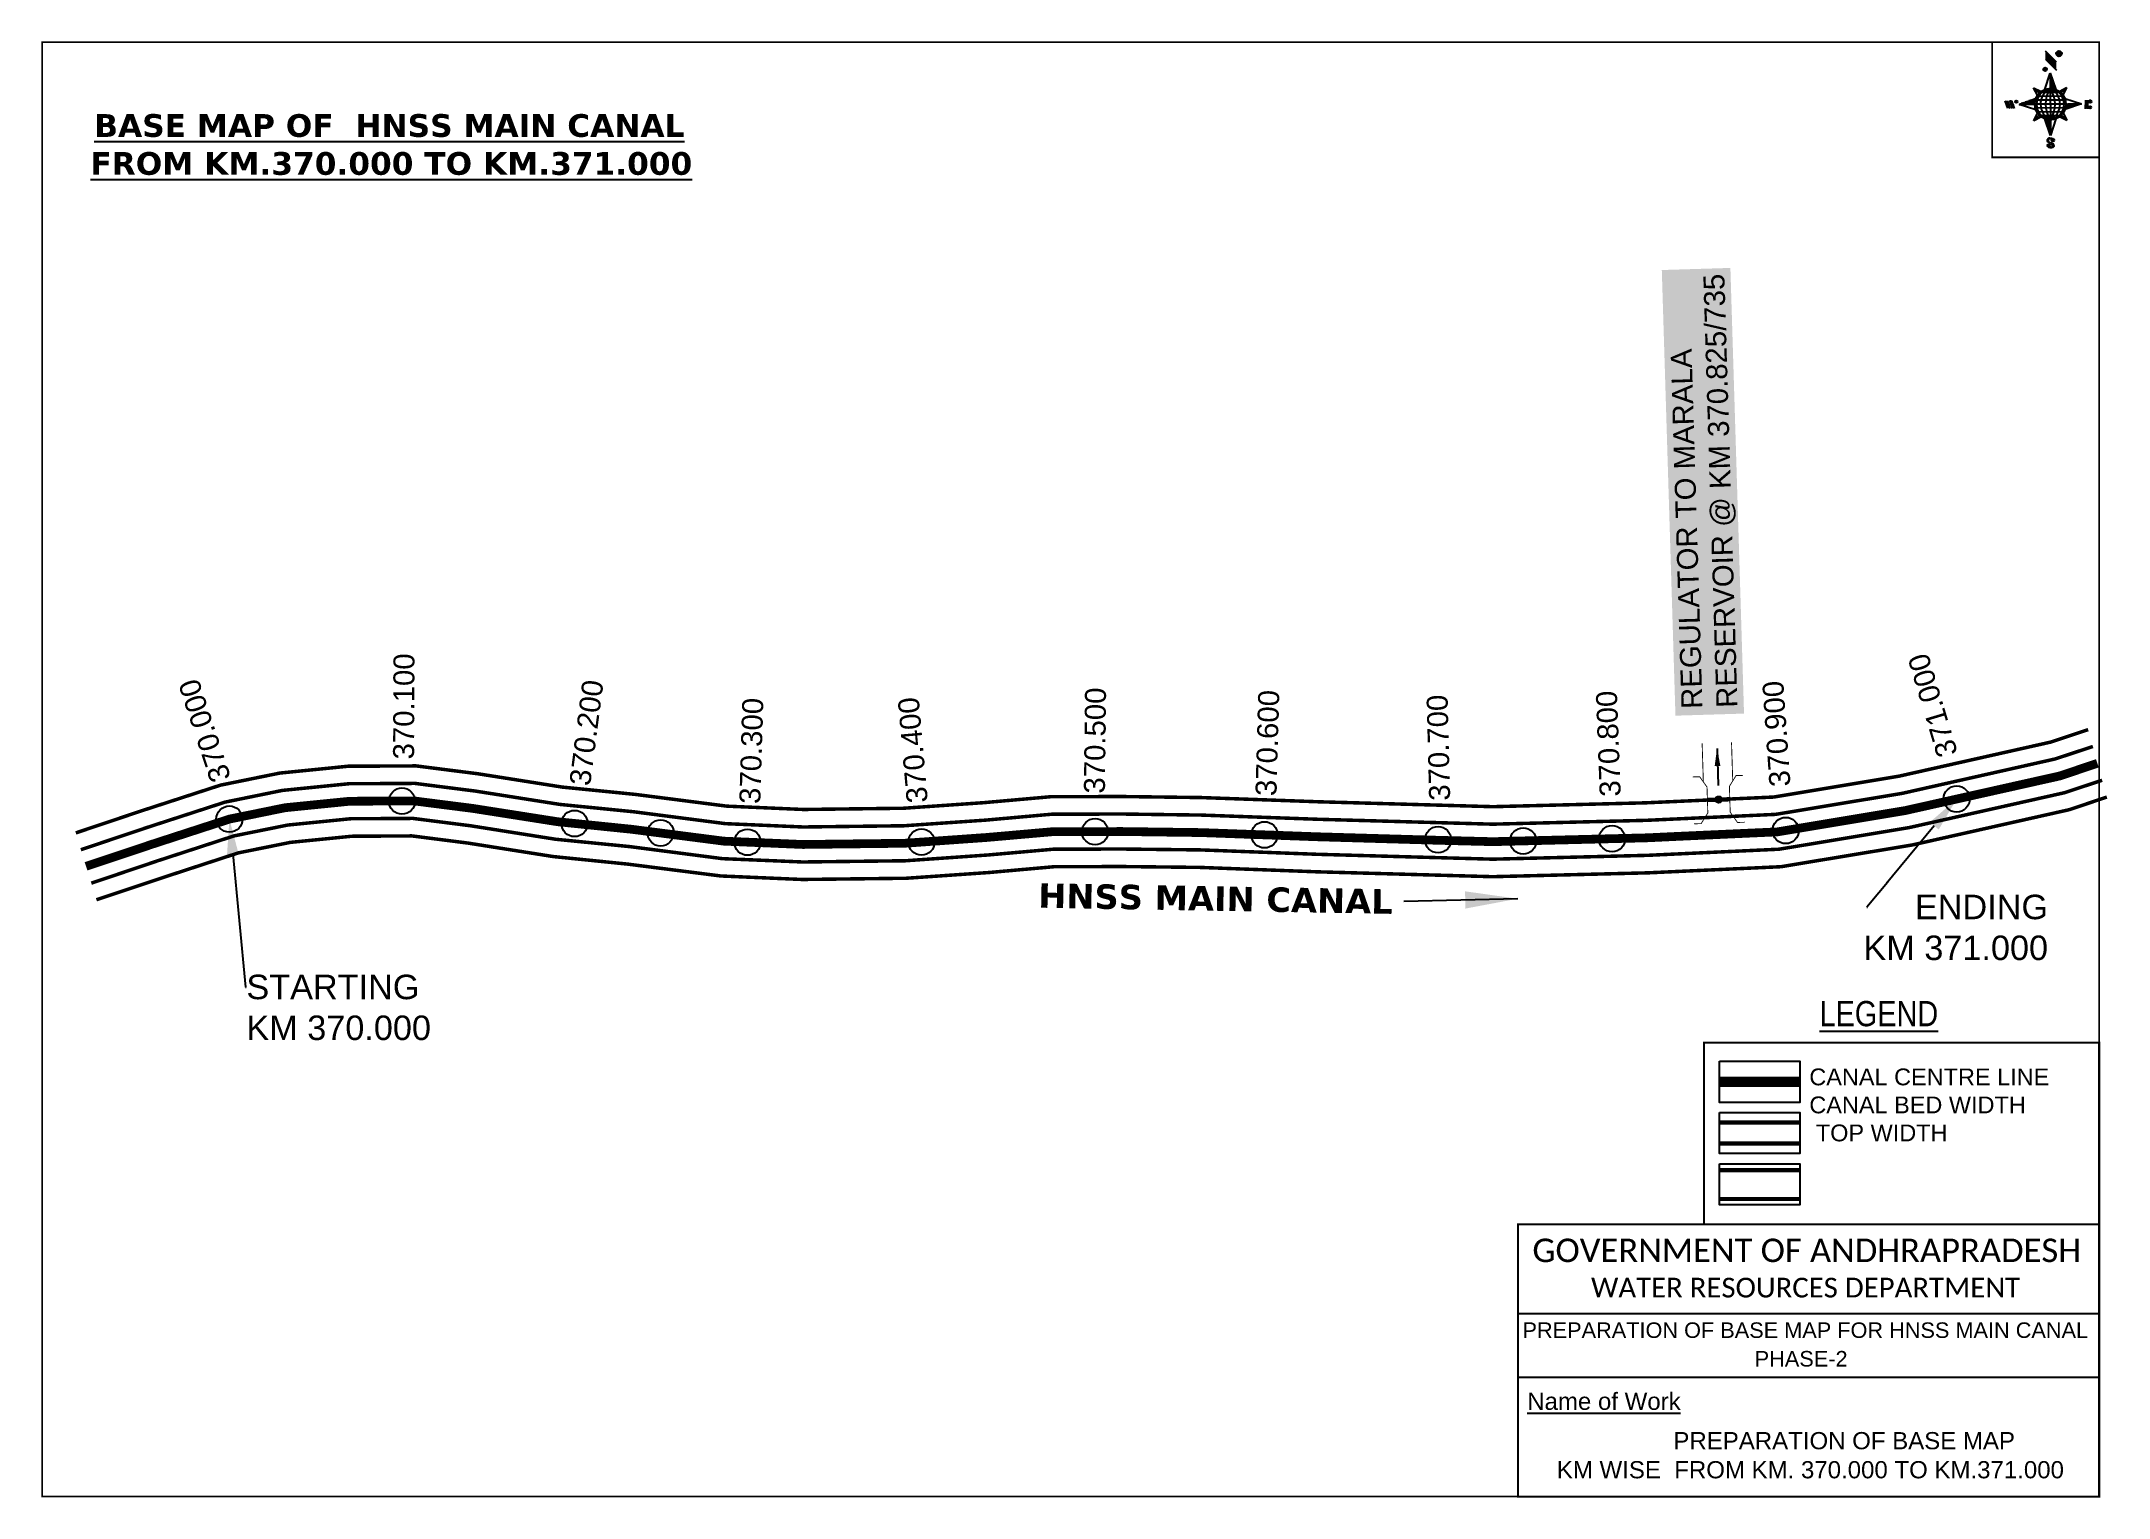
# Model space of a CAD drawing. Header units: inches. Extents: x 815638 to 816820, y 1581149 to 1581981.
import ezdxf
from ezdxf import colors
from ezdxf.entities.mleader import LeaderData, LeaderLine
from ezdxf.enums import TextEntityAlignment as Align
from ezdxf.math import Vec2, Vec3

# ---------------------------------------------------------------- set-up
doc = ezdxf.new("R2010")
doc.units = ezdxf.units.IN
doc.header["$LTSCALE"] = 15
doc.header["$MEASUREMENT"] = 0
doc.header["$PDMODE"] = 32
doc.header["$PDSIZE"] = 15
doc.linetypes.add('HIDDEN2', pattern=[0.1875, 0.125, -0.0625])
for name, color, linetype in [('AQUADUCT', 1, 'Continuous'), ('bord', 1, 'Continuous'), ('CANAL1', 7, 'Continuous'), ('CSMark', 72, 'Continuous'), ('DCBMS', 232, 'Continuous'), ('PAGE', 7, 'Continuous'), ('STRUCTURE', 5, 'Continuous'), ('TEXT', 6, 'Continuous')]:
    doc.layers.add(name, color=color, linetype=linetype)
doc.styles.add('ARIALN', font='ARIALN_1.TTF')
doc.styles.get("Standard").update_dxf_attribs({"font": 'ARIAL_1.TTF'})
doc.dimstyles.get("Standard").update_dxf_attribs({"dimtxt": 20, "dimasz": 0.18, "dimexe": 0.18, "dimexo": 0.0625, "dimgap": 0.09, "dimtad": 0, "dimtih": 1, "dimtoh": 1, "dimdec": 4, "dimzin": 0, "dimdsep": 46, "dimtxsty": 'Standard', "dimcen": 0.09, "dimadec": 0, "dimazin": 0, "dimtfac": 1, "dimtdec": 4, "dimtofl": 0, "dimtmove": 0, "dimatfit": 3, "dimfxl": 0, "dimtolj": 1, "dimtzin": 0, "dimarcsym": 0})
pattern_1 = [(267.297113149, (-8720374.938, 50637915.138), (10.5367255337, -0.497431438), [])]
pattern_2 = [(357.297113149, (-8720374.938, 50637915.138), (0.497431438, 10.5367255337), [])]

# ---------------------------------------------------------------- blocks, each defined once
blk = doc.blocks.new('*X26')
at = {"color": 0, "linetype": 'Continuous'}
for p, q in [((6321.6, 240.5), (6322.3, 241.2)), ((6321.6, 240.3), (6322.3, 241)), ((6321.6, 240.1), (6322.3, 240.8)), ((6321.6, 239.9), (6322.4, 240.7)), ((6321.6, 239.8), (6322.4, 240.6)), ((6321.6, 239.6), (6322.5, 240.5)), ((6321.6, 239.4), (6322.5, 240.3)), ((6321.6, 239.2), (6322.6, 240.2)), ((6321.7, 239.1), (6322.6, 240.1)), ((6321.8, 240.8), (6322.4, 241.4)), ((6321.8, 239), (6322.7, 240)), ((6321.8, 239), (6322.8, 239.9)), ((6321.9, 238.9), (6322.9, 239.8)), ((6322, 238.8), (6323, 239.7)), ((6322.1, 241.3), (6322.4, 241.6)), ((6322.1, 238.7), (6323.1, 239.6)), ((6322.2, 238.6), (6323.1, 239.6)), ((6322.3, 238.5), (6323.2, 239.5)), ((6322.4, 238.5), (6323.3, 239.4)), ((6322.5, 238.4), (6323.4, 239.3)), ((6322.7, 238.4), (6323.6, 239.3)), ((6322.8, 238.3), (6323.7, 239.2)), ((6322.9, 238.3), (6323.8, 239.1)), ((6323.1, 238.2), (6323.9, 239.1)), ((6323.2, 238.2), (6324, 239)), ((6323.3, 238.2), (6324.2, 239)), ((6323.5, 238.1), (6324.3, 238.9)), ((6323.7, 238.1), (6324.4, 238.9)), ((6323.8, 238.1), (6324.6, 238.8)), ((6324.1, 238.2), (6324.7, 238.8)), ((6324.3, 238.3), (6324.9, 238.8)), ((6324.6, 238.3), (6325.1, 238.8)), ((6324.8, 238.4), (6325.2, 238.8)), ((6325.1, 238.5), (6325.4, 238.8)), ((6325.4, 238.6), (6325.6, 238.8))]:
    blk.add_line(p, q, dxfattribs=at)
blk = doc.blocks.new('*X25')
at = {"color": 0, "linetype": 'Continuous'}
for p, q in [((6324.4, 240.3), (6324.5, 240.4)), ((6324.6, 240.3), (6324.8, 240.5)), ((6324.7, 240.2), (6325, 240.5)), ((6324.8, 240.2), (6325.2, 240.6)), ((6325, 240.1), (6325.5, 240.6)), ((6325.1, 240.1), (6325.6, 240.6)), ((6325.2, 240), (6325.8, 240.6)), ((6325.3, 240), (6326, 240.6)), ((6325.4, 239.9), (6326.1, 240.6)), ((6325.5, 239.8), (6326.2, 240.5)), ((6325.6, 239.8), (6326.3, 240.5)), ((6325.7, 239.7), (6326.5, 240.4)), ((6325.9, 239.6), (6326.6, 240.3)), ((6326, 239.5), (6326.7, 240.3)), ((6326, 239.4), (6326.8, 240.2)), ((6326.1, 239.3), (6327, 240.2)), ((6326.2, 239.3), (6327.1, 240.1)), ((6326.3, 239.2), (6327.1, 240)), ((6326.4, 239.1), (6327.2, 239.9)), ((6326.5, 239), (6327.3, 239.8)), ((6326.5, 238.9), (6327.4, 239.7)), ((6326.6, 238.8), (6327.5, 239.6)), ((6326.7, 238.7), (6327.5, 239.5)), ((6326.8, 238.6), (6327.6, 239.4)), ((6326.8, 238.5), (6327.7, 239.3)), ((6326.8, 236.5), (6327.4, 237)), ((6326.9, 238.3), (6327.8, 239.2)), ((6326.9, 238.2), (6327.9, 239.1)), ((6326.9, 236.8), (6327.6, 237.4)), ((6327, 238.1), (6327.8, 239)), ((6327, 237.9), (6327.8, 238.8)), ((6327, 237.8), (6327.8, 238.6)), ((6327, 237.6), (6327.8, 238.4)), ((6327, 237.4), (6327.8, 238.2)), ((6327, 237.3), (6327.8, 238)), ((6327, 237.1), (6327.8, 237.9))]:
    blk.add_line(p, q, dxfattribs=at)
blk = doc.blocks.new('H')
at = {"layer": 'bord', "extrusion": (0.000427885, 0.004792, 0.999988)}
h = blk.add_hatch(dxfattribs=at)
h.set_pattern_fill('LINE', color=8, scale=84.387686, angle=-2.7029, style=0)
h.set_pattern_definition(pattern_2)
h.paths.add_polyline_path([(-492, 786, -0.090992), (-448, 775), (-486, 912)])
h = blk.add_hatch(dxfattribs=at)
h.set_pattern_fill('LINE', color=8, scale=84.387686, angle=-92.7029, style=0)
h.set_pattern_definition(pattern_1)
h.paths.add_polyline_path([(-625, 665, -0.090992), (-615, 710), (-751, 671)])
h = blk.add_hatch(dxfattribs=at)
h.set_pattern_fill('LINE', color=8, scale=84.387686, angle=-2.7029, style=0)
h.set_pattern_definition(pattern_2)
h.paths.add_polyline_path([(-504, 533, -0.090992), (-549, 543), (-510, 406)])
h = blk.add_hatch(dxfattribs=at)
h.set_pattern_fill('LINE', color=8, scale=84.387686, angle=-92.7029, style=0)
h.set_pattern_definition(pattern_1)
h.paths.add_polyline_path([(-246, 647), (-372, 653, -0.090992), (-382, 609)])
for p, q in [((-519, 1020, -1217), (-435, 927, -1216)), ((-516, 1087, -1217), (-432, 994, -1217)), ((-538, 774, -1216), (-487, 906, -1216)), ((-487, 906, -1216), (-493, 780, -1216)), ((-487, 906, -1216), (-448, 769, -1216)), ((-865, 701, -1215), (-847, 638, -1215)), ((-847, 700, -1215), (-829, 637, -1215)), ((-829, 699, -1215), (-811, 636, -1215)), ((-829, 699, -1215), (-811, 698, -1215)), ((-811, 698, -1215), (-794, 635, -1215)), ((-752, 665, -1215), (-615, 704, -1215)), ((-627, 794, -1216), (-567, 760, -1216)), ((-627, 794, -1216), (-584, 747, -1215)), ((-599, 731, -1215), (-627, 794, -1216)), ((-421, 753, -1216), (-359, 781, -1216)), ((-359, 781, -1216), (-405, 739, -1216)), ((-359, 781, -1216), (-392, 721, -1215)), ((-379, 693, -1215), (-246, 641, -1215)), ((-752, 665, -1215), (-625, 659, -1215)), ((-619, 614, -1215), (-752, 665, -1215)), ((-639, 526, -1214), (-606, 585, -1215)), ((-639, 526, -1214), (-593, 568, -1215)), ((-577, 553, -1215), (-639, 526, -1214)), ((-511, 400, -1214), (-549, 537, -1214)), ((-460, 533, -1215), (-511, 400, -1214)), ((-505, 527, -1214), (-511, 400, -1214)), ((-371, 513, -1214), (-431, 546, -1215)), ((-371, 513, -1214), (-414, 560, -1215)), ((-399, 576, -1215), (-371, 513, -1214)), ((-246, 641, -1215), (-383, 603, -1215)), ((-373, 647, -1215), (-246, 641, -1215)), ((-213, 669, -1215), (-217, 601, -1215)), ((-197, 600, -1215), (-194, 668, -1215))]:
    blk.add_line(p, q, dxfattribs=at)
at = {"layer": 'bord', "color": 8, "linetype": 'ByBlock', "extrusion": (0.000427885, 0.004792, 0.999988)}
for p, q in [((-375, 679, -1215), (-620, 691, -1215)), ((-386, 711, -1215), (-605, 722, -1215)), ((-411, 744, -1216), (-578, 752, -1216)), ((-493, 780, -1216), (-505, 527, -1214)), ((-373, 647, -1215), (-625, 659, -1215)), ((-378, 616, -1215), (-623, 628, -1215)), ((-392, 585, -1215), (-611, 595, -1215)), ((-420, 555, -1215), (-587, 562, -1215))]:
    blk.add_line(p, q, dxfattribs=at)
at = {"layer": 'bord', "extrusion": (0.000427885, 0.004792, 0.999988), "elevation": -1212}
for points, const_width in [([(-522, 960), (-516, 1093)], 1.61), ([(-434, 933), (-428, 1066)], 1.61), ([(-870, 707), (-846, 706)], 0.642), ([(-829, 643), (-821, 678)], 0.642), ([(-793, 641), (-782, 694)], 0.642), ([(-829, 643), (-855, 644)], 0.642), ([(-811, 642), (-784, 641)], 0.642), ([(-177, 605), (-226, 607)], 0.706), ([(-223, 676), (-174, 673)], 0.706), ([(-195, 645), (-185, 644)], 0.706)]:
    blk.add_lwpolyline(points, dxfattribs=dict(at, const_width=const_width))
for points, const_width in [([(-414, 1073, 1), (-398, 1058, 1)], 22.3), ([(-530, 950, 1), (-520, 939, 1)], 14.8), ([(-776, 697, 1), (-769, 690, 1)], 8.9), ([(-180, 618, 1), (-173, 611, 1)], 9.79), ([(-178, 667, 1), (-171, 660, 1)], 9.79), ([(-490, 362, 1), (-498, 369, 1)], 11.1), ([(-525, 322, 1), (-533, 329, 1)], 11.1)]:
    blk.add_lwpolyline(points, format="xyb", close=True, dxfattribs=dict(at, const_width=const_width))
for points in [[(-537, 317), (-531, 310), (-520, 307), (-505, 307), (-494, 310), (-486, 318), (-487, 326), (-491, 333), (-494, 336), (-503, 341), (-522, 347), (-530, 352), (-534, 355), (-537, 363), (-537, 373), (-530, 381), (-520, 384), (-504, 384), (-493, 380), (-487, 373)], [(-522, 348), (-526, 354), (-528, 361), (-528, 371), (-526, 375), (-521, 381), (-515, 384)], [(-505, 307), (-499, 312), (-497, 319), (-497, 327), (-501, 335), (-509, 343)]]:
    blk.add_lwpolyline(points, dxfattribs=at)
at = {"layer": 'bord', "extrusion": (0.000427885, 0.004792, 0.999988)}
for centre, radius in [((-406, 1065, -1212), 22.3), ((-525, 944, -1212), 14.8), ((-773, 694, -1212), 8.9), ((-498, 659, -1212), 127), ((-177, 615, -1212), 9.79), ((-174, 663, -1212), 9.79), ((-494, 365, -1212), 11.1), ((-529, 325, -1212), 11.1)]:
    blk.add_circle(centre, radius, dxfattribs=at)
at = {"layer": 'bord', "color": 8, "linetype": 'ByBlock', "extrusion": (0.000427885, 0.004792, 0.999988)}
for centre, radius, start, end in [((-482, 658, -1212), 128, 94.9254, 259.6691), ((-437, 656, -1212), 141, 113.2864, 241.308), ((-316, 651, -1212), 222, 142.5892, 212.0053), ((-560, 662, -1212), 141, 293.2864, 61.308), ((-681, 668, -1212), 222, 322.5892, 32.0053), ((-515, 660, -1212), 128, 274.9254, 79.6691)]:
    blk.add_arc(centre, radius, start, end, dxfattribs=at)
at = {"layer": 'bord', "extrusion": (0.000427885, 0.004792, 0.999988)}
for points in [[(-516, 1093, -1212), (-431, 1000, -1212), (-519, 1026, -1212), (-434, 933, -1212)], [(-864, 707, -1212), (-846, 706, -1212), (-846, 644, -1212), (-829, 643, -1212)], [(-829, 705, -1212), (-811, 704, -1212), (-811, 642, -1212), (-793, 641, -1212)], [(-193, 674, -1212), (-197, 606, -1212), (-213, 675, -1212), (-216, 607, -1212)]]:
    blk.add_solid(points, dxfattribs=at)
at = {"layer": 'bord', "extrusion": (0.000427885, 0.004792, 0.999988), "xscale": 7.977342409717546, "yscale": 7.977342408231451, "zscale": 7.977342408476333, "rotation": 138.0840426661453}
for name, p in [('*X25', (38301, -31929, -1212)), ('*X26', (38314, -31951, -1212))]:
    blk.add_blockref(name, p, dxfattribs=at)
blk = doc.blocks.new('OT')
at = {"layer": 'STRUCTURE', "color": 190}
for points, const_width in [([(769775.2, 1706601.8), (769775.2, 1706597.8), (769769.2, 1706593.8), (769761.8, 1706593.8), (769754.4, 1706593.8), (769748.4, 1706597.8), (769748.4, 1706601.8)], 0.5), ([(769751.4, 1706595.8), (769729.4, 1706595.8)], 0.5), ([(769761.8, 1706593.8), (769761.8, 1706581)], 2.5), ([(769751.4, 1706579), (769729.4, 1706579)], 0.5), ([(769748.4, 1706573), (769748.4, 1706577), (769754.4, 1706581), (769761.8, 1706581), (769761.8, 1706581), (769761.8, 1706581), (769769.2, 1706581), (769775.2, 1706577), (769775.2, 1706573)], 0.5)]:
    blk.add_lwpolyline(points, dxfattribs=dict(at, const_width=const_width))
at = {"layer": 'STRUCTURE', "color": 0}
blk.add_circle((769761.8, 1706587.4), 1.87, dxfattribs=at)
blk.add_leader([(769732.6, 1706587.4), (769753.8, 1706587.4)], dimstyle='Standard', override={"dimasz": 10, "dimgap": 0.09, "dimtad": 0}, dxfattribs=at)

msp = doc.modelspace()

# ---------------------------------------------------------------- linework, layer by layer
at = {"layer": 'CANAL1', "color": 200, "const_width": 2}
for points in [[(815658, 1581529.1), (815695.5, 1581541.7), (815740.7, 1581556.4), (815774.6, 1581563.3), (815813.5, 1581567.2), (815852.4, 1581567.4), (815887.8, 1581562.9), (815935.9, 1581555.3), (815977.8, 1581551.1), (816030, 1581544.4), (816073.7, 1581542.5), (816130.9, 1581543.2), (816176.9, 1581546.4), (816215.2, 1581549.8), (816255.7, 1581549.9), (816301.3, 1581549.3), (816368.1, 1581546.9), (816467.7, 1581544.1), (816555, 1581546.3), (816628.1, 1581549.6), (816699.6, 1581561.5), (816786.4, 1581581), (816807.8, 1581588.1)], [(815669.8, 1581490.9), (815708.1, 1581503.7), (815750.9, 1581517.7), (815780.6, 1581523.7), (815815.6, 1581527.2), (815850, 1581527.4), (815882.1, 1581523.3), (815930.8, 1581515.6), (815973.2, 1581511.3), (816026.6, 1581504.5), (816073.1, 1581502.5), (816132.5, 1581503.2), (816180, 1581506.5), (816217, 1581509.8), (816255.6, 1581509.9), (816300.3, 1581509.4), (816366.8, 1581506.9), (816467.6, 1581504.1), (816556.4, 1581506.3), (816632.3, 1581509.8), (816707.2, 1581522.2), (816797.1, 1581542.4), (816818.5, 1581549.6)]]:
    msp.add_lwpolyline(points, dxfattribs=at)
at = {"layer": 'CANAL1', "color": 5, "const_width": 2}
for points in [[(815660.9, 1581519.5), (815698.7, 1581532.2), (815743.3, 1581546.7), (815776.1, 1581553.4), (815814, 1581557.2), (815851.8, 1581557.4), (815886.4, 1581553), (815934.6, 1581545.4), (815976.7, 1581541.2), (816029.2, 1581534.4), (816073.6, 1581532.5), (816131.3, 1581533.2), (816177.7, 1581536.4), (816215.7, 1581539.8), (816255.7, 1581539.9), (816301.1, 1581539.3), (816367.8, 1581536.9), (816467.6, 1581534.1), (816555.4, 1581536.3), (816629.2, 1581539.7), (816701.5, 1581551.7), (816789.1, 1581571.4), (816810.5, 1581578.5)], [(815666.9, 1581500.4), (815704.9, 1581513.2), (815748.4, 1581527.4), (815779.1, 1581533.6), (815815, 1581537.2), (815850.6, 1581537.4), (815883.5, 1581533.2), (815932.1, 1581525.5), (815974.4, 1581521.3), (816027.5, 1581514.4), (816073.3, 1581512.5), (816132.1, 1581513.2), (816179.2, 1581516.5), (816216.6, 1581519.8), (816255.6, 1581519.9), (816300.6, 1581519.4), (816367.1, 1581516.9), (816467.6, 1581514.1), (816556.1, 1581516.3), (816631.3, 1581519.8), (816705.3, 1581532.1), (816794.4, 1581552.1), (816815.8, 1581559.2)]]:
    msp.add_lwpolyline(points, dxfattribs=at)
at = {"layer": 'CANAL1', "color": 1, "linetype": 'HIDDEN2', "ltscale": 8, "const_width": 5}
msp.add_lwpolyline([(815663.9, 1581510), (815701.8, 1581522.7), (815745.8, 1581537), (815777.6, 1581543.5), (815814.5, 1581547.2), (815851.2, 1581547.4), (815884.9, 1581543.1), (815933.3, 1581535.5), (815975.5, 1581531.2), (816028.3, 1581524.4), (816073.4, 1581522.5), (816131.7, 1581523.2), (816178.4, 1581526.5), (816216.1, 1581529.8), (816255.7, 1581529.9), (816300.8, 1581529.3), (816337.2, 1581528), (816367.4, 1581526.9), (816436.4, 1581524.9), (816467.6, 1581524.1), (816555.7, 1581526.3), (816572.6, 1581527.1), (816630.2, 1581529.7), (816703.4, 1581541.9), (816791.8, 1581561.7), (816813.1, 1581568.9)], dxfattribs=at)
at = {"layer": 'CANAL1', "color": 1, "linetype": 'HIDDEN2', "ltscale": 100, "const_width": 6, "elevation": -0.4}
msp.add_lwpolyline([(816643.1, 1581386.9), (816597.1, 1581386.9)], dxfattribs=at)
at = {"layer": 'CANAL1', "color": 5, "const_width": 2.4, "elevation": -0.4}
for points in [[(816643.1, 1581363.6), (816597.1, 1581363.6)], [(816643.1, 1581351.6), (816597.1, 1581351.6)]]:
    msp.add_lwpolyline(points, dxfattribs=at)
at = {"layer": 'CANAL1', "color": 200, "const_width": 2.4, "elevation": -0.4}
for points in [[(816643.1, 1581336.4), (816597.1, 1581336.4)], [(816643.1, 1581319.9), (816597.1, 1581319.9)]]:
    msp.add_lwpolyline(points, dxfattribs=at)
at = {"layer": 'CSMark', "color": 3}
for p in [(815844.4, 1581547.3), (816732.7, 1581548.5), (815745.8, 1581537), (815943, 1581534.5), (815992.2, 1581529.1), (816240.4, 1581529.8), (816337.2, 1581528), (816635, 1581530.5), (816041.8, 1581523.8), (816141.2, 1581523.9), (816436.4, 1581525.2), (816485, 1581524.5), (816535.8, 1581525.8)]:
    msp.add_point(p, dxfattribs=at)
at = {"layer": 'PAGE', "const_width": 1}
msp.add_lwpolyline([(815638.8, 1581149.9), (816814.1, 1581149.9), (816814.1, 1581980.9), (815638.8, 1581980.9), (815638.8, 1581149.9)], dxfattribs=at)
at = {"layer": 'PAGE'}
for points, const_width in [([(816814.1, 1581980.9), (816753, 1581980.9), (816753, 1581915.1), (816814.1, 1581915.1)], 1), ([(816588.3, 1581409.3), (816814.1, 1581409.3), (816814.1, 1581305.5), (816588.3, 1581305.5)], 1.2), ([(816482, 1581305.5), (816814.1, 1581305.5), (816814.1, 1581149.9), (816482, 1581149.9)], 1.2)]:
    msp.add_lwpolyline(points, close=True, dxfattribs=dict(at, const_width=const_width))
at = {"layer": 'PAGE', "elevation": -0.4}
for points in [[(816597.1, 1581398.7), (816643.1, 1581398.7), (816643.1, 1581375.1), (816597.1, 1581375.1)], [(816597.1, 1581369.4), (816643.1, 1581369.4), (816643.1, 1581345.9), (816597.1, 1581345.9)], [(816597.1, 1581340.1), (816643.1, 1581340.1), (816643.1, 1581316.6), (816597.1, 1581316.6)]]:
    msp.add_lwpolyline(points, close=True, dxfattribs=at)
at = {"layer": 'PAGE'}
for points in [[(816482, 1581254.5), (816814.1, 1581254.5)], [(816482, 1581218.2), (816814.1, 1581218.2)]]:
    msp.add_lwpolyline(points, dxfattribs=at)

# ---------------------------------------------------------------- block references
at = {"layer": 'AQUADUCT', "color": 1, "xscale": 0.0703495379661093, "yscale": 0.07034953800030053, "zscale": 0.07034953795990817, "rotation": 3.078330607406165}
msp.add_blockref('H', (816823.7, 1581901.5, 85.4), dxfattribs=at)
at = {"layer": 'STRUCTURE', "color": 0, "rotation": 271.7966515849298}
msp.add_blockref('OT', (-913285.6, 2297426), dxfattribs=at)

# ---------------------------------------------------------------- texts
at = {"layer": 'CANAL1', "insert": (816207.1, 1581500.4), "char_height": 14, "width": 205.129, "attachment_point": 1, "rotation": 358.9974}
msp.add_mtext('\\pi0.96322;{\\fVerdana|b1|i0|c0|p34;HNSS MAIN CANAL}', dxfattribs=at)
at = {"layer": 'CSMark', "color": 1}
for s, rotation, p in [('370.100', 89.7685, (815845.3, 1581571.1)), ('371.000', 106.6976, (816727.7, 1581572.9)), ('370.000', 108.2451, (815741.1, 1581558.7)), ('370.200', 82.6606, (815945.9, 1581556.3)), ('370.300', 88.2905, (816043.1, 1581545.7)), ('370.400', 95.0298, (816138.9, 1581546.2)), ('370.500', 89.3502, (816240, 1581551.6)), ('370.600', 88.3959, (816338, 1581550.2)), ('370.700', 91.4343, (816437.3, 1581547.5)), ('370.800', 92.1734, (816534.8, 1581549.8)), ('370.900', 94.0139, (816631.8, 1581555.5))]:
    msp.add_text(s, height=12, rotation=rotation, dxfattribs=at).set_placement(p, align=Align.MIDDLE_LEFT)
at = {"layer": 'PAGE', "extrusion": (0.000201441, 0.004807, 0.999988), "style": 'ARIALN'}
msp.add_text('%%ULEGEND', height=14.4, rotation=359.9999, dxfattribs=at).set_placement((816688.2, 1581406.8, 7766.2), align=Align.MIDDLE)
at = {"layer": 'PAGE', "extrusion": (0.000201441, 0.004807, 0.999988)}
for s, height, p in [('PREPARATION OF BASE MAP FOR HNSS MAIN CANAL', 8.878, (816484.6, 1581221.5, 7765.2)), ('%%UName of Work', 9.822, (816487.3, 1581180.4, 7763.9))]:
    msp.add_text(s, height=height, rotation=359.9999, dxfattribs=at).set_placement(p)
for s, height, p in [('PHASE-2', 8.88, (816643.8, 1581209.6, 7765.2)), ('PREPARATION OF BASE MAP', 9.822, (816668.4, 1581162.8, 7764)), ('KM WISE  FROM KM. 370.000 TO KM.371.000', 9.822, (816649.1, 1581146.2, 7764))]:
    msp.add_text(s, height=height, rotation=359.9999, dxfattribs=at).set_placement(p, align=Align.MIDDLE_CENTER)
at = {"layer": 'PAGE', "extrusion": (0.000201441, 0.004807, 0.999988), "attachment_point": 1, "text_direction": (1, -1e-06, -0.000201)}
for s, insert, char_height, width in [('CANAL CENTRE LINE CANAL BED WIDTH {\\H2.3732x; }\\P TOP WIDTH{\\H1.9155x; }', (816648.5, 1581394.5, -0.4), 9.6, 168.926), ('\\pi3.5885;{\\fCalibri|b0|i0|c0|p34;\\H1.3333x;GOVERNMENT OF ANDHRAPRADESH\\P\\pi37.073;\\H0.83998x;WATER RESOURCES DEPARTMENT}', (816486.7, 1581297.3, -1.3), 10.059, 321.276)]:
    msp.add_mtext(s, dxfattribs=dict(at, insert=insert, char_height=char_height, width=width))
at = {"layer": 'STRUCTURE', "color": 5, "insert": (816575.5, 1581599.8), "char_height": 12, "width": 247.552, "attachment_point": 1, "rotation": 91.7539, "bg_fill": 1, "box_fill_scale": 1.3, "bg_fill_color": 7, "bg_fill_true_color": 16777215, "bg_fill_transparency": 4390977}
msp.add_mtext('REGULATOR TO MARALA RESERVOIR @ KM 370.825/735', dxfattribs=at)
at = {"layer": 'TEXT', "color": 1, "insert": (815646.8, 1581939.8), "char_height": 13, "width": 379.826, "attachment_point": 1}
msp.add_mtext('\\pi21.755;{\\fVerdana|b1|i0|c0|p34;\\LBASE MAP OF  HNSS MAIN CANAL \\P\\pi19.564;FROM KM.370.000 TO KM.371.000}', dxfattribs=at)

# ---------------------------------------------------------------- leaders
at = {"layer": 'CANAL1'}
msp.add_leader([(816481.9, 1581491.5), (816416.8, 1581490)], dimstyle='Standard', override={"dimasz": 30, "dimgap": 0.09, "dimtad": 0}, dxfattribs=at)
at = {"layer": 'DCBMS', "color": 5}
ml = msp.add_multileader_mtext('Standard', dxfattribs=at)
ml.set_content('STARTING\\PKM 370.000', color=5)
ml.set_leader_properties()
ml.build(insert=Vec2(0, 0))
ml.multileader.update_dxf_attribs({"dogleg_length": 0.36, "arrow_head_size": 20})
ctx = ml.context
ctx.base_point, ctx.char_height, ctx.arrow_head_size, ctx.landing_gap_size, ctx.plane_origin = Vec3(815755.4, 1581440.9), 14, 20, 0.09, Vec3(815926.2, 1581513.7)
notes = []
notes.append((ctx, [(1, (1, 1, 0), (815755, 1581440.9), (1, 0), 0.36, [(0, [(815745.8, 1581537)], 0, [])])]))
ctx.mtext.insert, ctx.mtext.flow_direction = Vec3(815755.5, 1581448.1), 5
for ctx, leaders in notes:
    for number, flags, end, landing, length, lines in leaders:
        leader = LeaderData()
        leader.index, (leader.has_last_leader_line, leader.has_dogleg_vector, leader.attachment_direction) = number, flags
        leader.last_leader_point, leader.dogleg_vector, leader.dogleg_length = Vec3(end), Vec3(landing), length
        for number, points, colour, breaks in lines:
            line = LeaderLine()
            line.index, line.vertices, line.color, line.breaks = number, Vec3.list(points), colors.encode_raw_color(colour), breaks
            leader.lines.append(line)
        ctx.leaders.append(leader)

# ---------------------------------------------------------------- next in the draw order: leaders
ml = msp.add_multileader_mtext('Standard', dxfattribs=at)
ml.set_content('ENDING \\PKM 371.000', color=5)
ml.set_leader_properties()
ml.build(insert=Vec2(0, 0))
ml.multileader.update_dxf_attribs({"dogleg_length": 0.36, "arrow_head_size": 20})
ctx = ml.context
ctx.base_point, ctx.char_height, ctx.arrow_head_size, ctx.landing_gap_size, ctx.plane_origin = Vec3(816681.7, 1581486.7), 14, 20, 0.09, Vec3(816825.4, 1581699)
ctx.text_align_type = 2
notes = []
notes.append((ctx, [(1, (1, 1, 0), (816681.3, 1581486.7), (1, 0), 0.36, [(0, [(816732.7, 1581548.5)], 0, [])])]))
ctx.mtext.insert, ctx.mtext.width, ctx.mtext.alignment, ctx.mtext.flow_direction = Vec3(816784.9, 1581493.8), 109.049, 3, 5
ctx.mtext.has_bg_fill, ctx.mtext.bg_color, ctx.mtext.bg_scale_factor, ctx.mtext.bg_transparency, ctx.mtext.use_window_bg_color = 1, -1027028792, 1.5, 0, 1
for ctx, leaders in notes:
    for number, flags, end, landing, length, lines in leaders:
        leader = LeaderData()
        leader.index, (leader.has_last_leader_line, leader.has_dogleg_vector, leader.attachment_direction) = number, flags
        leader.last_leader_point, leader.dogleg_vector, leader.dogleg_length = Vec3(end), Vec3(landing), length
        for number, points, colour, breaks in lines:
            line = LeaderLine()
            line.index, line.vertices, line.color, line.breaks = number, Vec3.list(points), colors.encode_raw_color(colour), breaks
            leader.lines.append(line)
        ctx.leaders.append(leader)

doc.saveas('drawing.dxf')
